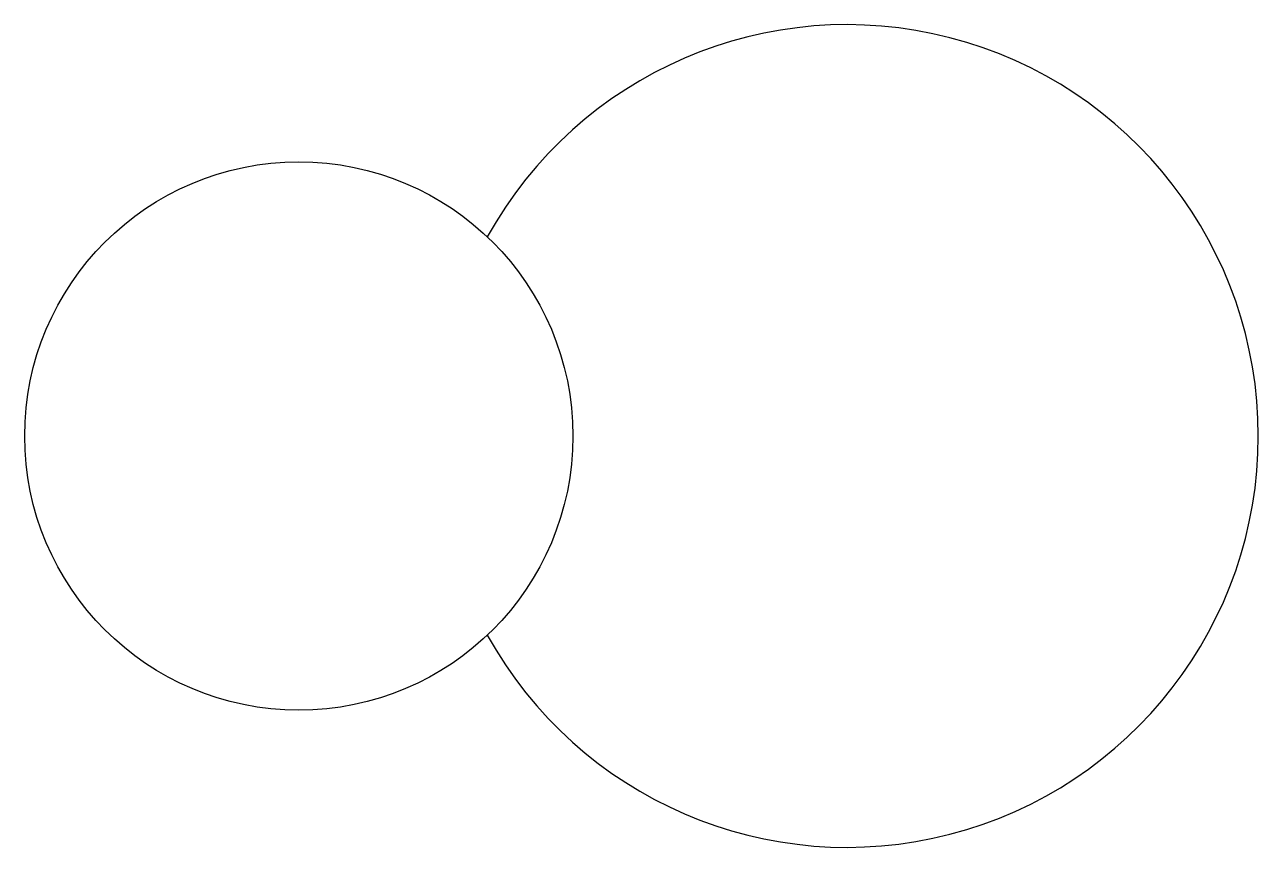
# Model space of a CAD drawing. Header units: millimetres. Extents: x 0 to 45, y 5 to 35.
import ezdxf

# ---------------------------------------------------------------- set-up
doc = ezdxf.new("R2010")
doc.units = ezdxf.units.MM
doc.layers.get('0').update_dxf_attribs({"lineweight": 25, "true_color": 0xffffff})

msp = doc.modelspace()

# ---------------------------------------------------------------- linework, layer by layer
msp.add_circle((10, 20), 10)
msp.add_arc((30, 20), 15, 208.955, 151.045)

doc.saveas('drawing.dxf')
